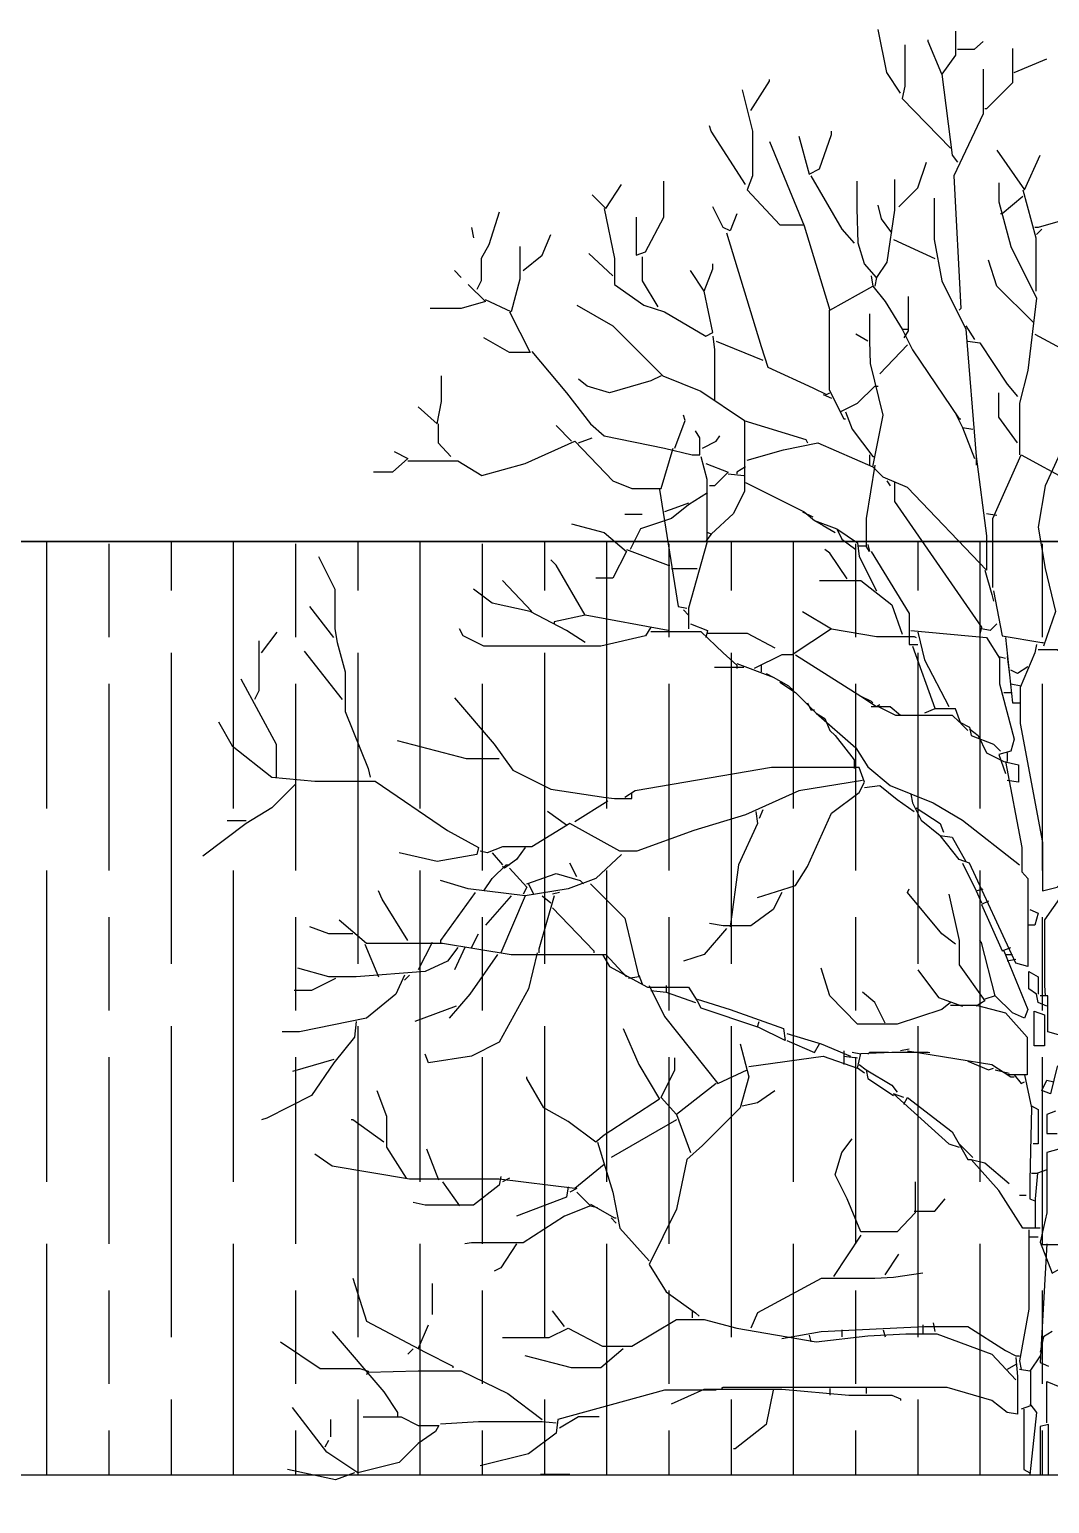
# Model space of a CAD drawing. Header units: centimetres. Extents: x -3096 to 17897, y -3131 to 15798.
# Drawn here: x 5098.5 to 5426.4, y 11338.3 to 11812.1 of the extents above; entities that cross this region are included whole.
import ezdxf

# ---------------------------------------------------------------- set-up
doc = ezdxf.new("R2010")
doc.units = ezdxf.units.CM

msp = doc.modelspace()

# ---------------------------------------------------------------- hatches: boundary and pattern name
at = {"transparency": 33554508}
h = msp.add_hatch(dxfattribs=at)
h.set_pattern_fill('GOST_WOOD', color=256, scale=10)
h.set_pattern_definition([(90, (-7435.9, 8561.7), (60, -4e-15), [100, -20]), (90, (-7415.9, 8541.7), (60, -4e-15), [60, -15, 30, -15]), (90, (-7395.9, 8511.7), (60, -4e-15), [100, -20])])
h.paths.add_polyline_path([(4449.16, 11647.54), (4449.16, 11047.54), (4539.03, 11047.54), (4539.03, 11067.54), (4652.25, 11067.54), (4652.25, 11317.54), (4539.03, 11317.54), (4539.03, 11347.54), (6365.08, 11347.54), (6365.08, 11317.54), (6193.87, 11317.54), (6193.87, 11067.54), (6365.08, 11067.54), (6449.16, 11047.54), (6449.16, 11647.54)])

# ---------------------------------------------------------------- linework, layer by layer
for p, q in [((4449.16, 11647.54), (6449.16, 11647.54)), ((5429.93, 11647.54), (4449.16, 11647.54))]:
    msp.add_line(p, q)
at = {"color": 84}
for points in [[(5378.51, 11791.63), (5374.09, 11798.27), (5371.32, 11812.11)], [(5396.23, 11811.56), (5396.23, 11803.81), (5391.8, 11797.72), (5387.37, 11808.24), (5387.37, 11808.79)], [(5396.79, 11805.75), (5402.32, 11805.75), (5405.09, 11808.24)], [(5379.9, 11807.13), (5379.9, 11793.84), (5379.07, 11789.97), (5394.57, 11773.91)], [(5414.5, 11806.02), (5414.5, 11794.95), (5406.2, 11786.65), (5405.64, 11786.65)], [(5405.09, 11799.38), (5405.09, 11784.98), (5395.68, 11765.05), (5397.89, 11722.42), (5397.34, 11721.87)], [(5415.06, 11798.27), (5425.58, 11802.7)], [(5330.35, 11786.09), (5336.44, 11795.5), (5336.44, 11796.06)], [(5391.8, 11797.72), (5395.12, 11771.7), (5396.79, 11769.48)], [(5327.58, 11792.74), (5330.9, 11779.45), (5330.9, 11765.05), (5329.24, 11760.62), (5339.76, 11749.27), (5347.51, 11749.27)], [(5328.68, 11762.28), (5317.61, 11779.45), (5317.06, 11781.11)], [(5336.44, 11776.13), (5347.51, 11749), (5355.81, 11721.87), (5369.66, 11729.62), (5373.53, 11724.63), (5379.07, 11715.78), (5380.73, 11715.78)], [(5345.85, 11777.79), (5349.17, 11765.61), (5352.49, 11767.27), (5356.37, 11778.34), (5356.37, 11779.45)], [(5409.52, 11773.36), (5418.38, 11760.62), (5423.36, 11771.7)], [(5377.96, 11755.09), (5384.05, 11761.18), (5386.82, 11769.48)], [(5279.41, 11758.96), (5283.84, 11754.53), (5288.82, 11762.28)], [(5293.53, 11751.76), (5293.53, 11739.58), (5296.57, 11740.69), (5302.39, 11751.76), (5302.39, 11763.39)], [(5349.72, 11765.05), (5359.69, 11747.89), (5363.57, 11743.46)], [(5376.58, 11763.94), (5376.58, 11753.98), (5374.09, 11737.37), (5370.76, 11732.39), (5366.89, 11736.82), (5364.95, 11743.46), (5364.53, 11754.53), (5364.53, 11763.39)], [(5410.07, 11762.84), (5410.07, 11756.75), (5413.95, 11742.35), (5422.25, 11725.74), (5419.49, 11702.49), (5416.72, 11691.97), (5416.72, 11675.36)], [(5417.83, 11760.62), (5421.98, 11745.12), (5421.98, 11727.96)], [(5389.31, 11757.85), (5389.31, 11744.57), (5391.8, 11731.28), (5399.55, 11715.78), (5402.88, 11674.8), (5406.2, 11649.34), (5406.2, 11638.26), (5380.73, 11664.84), (5372.98, 11668.16), (5369.66, 11671.48), (5372.98, 11688.09), (5368.83, 11704.7), (5368.69, 11711.9), (5368.69, 11720.76)], [(5417.83, 11758.41), (5411.18, 11752.87), (5410.63, 11752.87)], [(5249.51, 11753.43), (5246.19, 11742.91), (5243.7, 11738.48), (5243.7, 11731.28), (5242.31, 11728.51)], [(5283.28, 11754.53), (5286.61, 11738.48), (5286.61, 11730.17), (5296.02, 11723.53), (5302.66, 11721.31), (5315.95, 11713.56), (5318.17, 11714.67), (5315.4, 11727.96), (5318.17, 11735.15), (5318.17, 11736.82)], [(5325.92, 11752.87), (5323.7, 11747.34), (5321.49, 11748.44), (5318.17, 11755.09)], [(5375.75, 11746.78), (5372.42, 11751.21), (5371.32, 11755.64)], [(5240.65, 11748.44), (5241.21, 11745.12)], [(5322.59, 11746.78), (5333.67, 11710.24), (5335.88, 11703.6), (5350.28, 11696.95), (5354.71, 11694.74), (5355.81, 11695.29)], [(5430.56, 11750.66), (5422.81, 11748.44), (5421.7, 11748.44)], [(5423.92, 11747.89), (5422.25, 11746.23)], [(5256.15, 11742.35), (5256.15, 11731.83), (5253.39, 11721.31), (5245.08, 11725.19)], [(5257.26, 11734.6), (5263.35, 11739.58), (5266.12, 11746.23)], [(5376.3, 11744.57), (5389.59, 11738.48)], [(5286.05, 11732.94), (5278.3, 11740.14)], [(5295.46, 11739.03), (5295.46, 11731.28), (5300.45, 11722.97)], [(5421.15, 11717.99), (5409.52, 11729.62), (5406.75, 11737.92)], [(5235.12, 11734.6), (5237.33, 11732.39)], [(5315.4, 11727.96), (5310.97, 11734.6)], [(5369.1, 11732.94), (5369.66, 11729.62)], [(5370.76, 11732.39), (5370.21, 11729.62)], [(5239.54, 11730.17), (5245.08, 11724.63), (5237.33, 11722.42), (5227.36, 11722.42)], [(5274.43, 11723.53), (5286.05, 11716.88), (5302.11, 11700.83), (5314.29, 11695.84), (5328.41, 11686.43), (5328.41, 11663.73), (5324.81, 11656.53), (5317.61, 11649.89), (5316.5, 11650.44)], [(5381.01, 11726.3), (5381.01, 11715.22), (5379.62, 11713.01)], [(5252.83, 11721.31), (5259.48, 11708.3), (5252.83, 11708.3), (5244.53, 11713.01)], [(5355.54, 11721.87), (5355.54, 11696.4), (5359.14, 11689.2), (5364.67, 11691.97), (5370.21, 11697.5), (5371.32, 11697.5)], [(5318.17, 11713.56), (5318.72, 11709.13), (5318.72, 11693.08)], [(5368, 11711.9), (5364.12, 11714.12)], [(5379.07, 11715.78), (5382.39, 11709.13), (5397.34, 11686.99), (5397.89, 11686.99)], [(5399.55, 11716.88), (5402.32, 11712.45)], [(5421.7, 11714.12), (5430.01, 11709.69)], [(5260.03, 11708.58), (5271.1, 11695.29), (5278.85, 11685.32), (5283.28, 11681.45), (5302.66, 11677.57), (5311.52, 11675.36), (5314.01, 11675.36), (5314.01, 11680.89), (5312.63, 11683.11)], [(5319.27, 11711.9), (5334.22, 11705.81)], [(5380.73, 11710.79), (5371.87, 11701.38)], [(5400.11, 11711.9), (5403.98, 11711.35), (5412.84, 11698.06), (5416.16, 11694.18)], [(5223.49, 11690.86), (5229.58, 11685.32), (5230.96, 11692.52), (5230.96, 11700.83)], [(5301.56, 11700.83), (5298.23, 11699.17), (5284.95, 11695.29), (5277.75, 11697.5), (5274.98, 11699.72)], [(5353.6, 11694.74), (5356.37, 11693.63)], [(5416.16, 11679.23), (5410.07, 11687.54), (5410.07, 11695.29)], [(5229.86, 11685.32), (5229.86, 11679.23), (5234.01, 11674.8)], [(5272.76, 11679.79), (5267.78, 11684.77)], [(5305.98, 11677.57), (5309.31, 11686.43), (5308.75, 11688.09)], [(5328.13, 11686.43), (5348.06, 11680.34), (5348.62, 11679.23)], [(5359.14, 11689.2), (5360.24, 11686.99), (5360.8, 11686.99)], [(5360.8, 11689.2), (5363.01, 11683.66), (5369.66, 11674.8), (5370.21, 11674.8)], [(5396.23, 11688.65), (5398.45, 11684.22), (5402.32, 11674.25)], [(5274.98, 11679.23), (5279.41, 11680.89)], [(5314.84, 11677.57), (5319.27, 11679.79), (5320.38, 11681.45)], [(5398.45, 11684.22), (5401.77, 11683.66)], [(5433.33, 11683.66), (5425.02, 11665.39), (5422.81, 11652.1), (5425.02, 11638.82), (5428.34, 11624.97), (5424.47, 11613.9)], [(5215.74, 11676.47), (5220.17, 11674.25), (5215.18, 11669.82), (5209.09, 11669.82)], [(5220.17, 11673.42), (5236.22, 11673.42), (5243.97, 11668.71), (5257.82, 11672.59), (5273.87, 11679.79), (5286.05, 11667.05), (5292.14, 11664.56), (5301.56, 11664.56), (5305.43, 11677.57)], [(5329.24, 11673.7), (5340.87, 11677.02), (5351.94, 11679.23), (5369.66, 11671.48)], [(5368.55, 11675.36), (5368.55, 11672.04)], [(5408.14, 11632.73), (5408.14, 11654.87), (5417.27, 11675.36), (5448.83, 11658.19), (5449.94, 11655.43)], [(5314.29, 11674.8), (5316.23, 11667.61), (5316.23, 11647.12), (5310.41, 11626.08), (5310.41, 11619.44)], [(5315.95, 11672.59), (5323.15, 11669.82), (5318.72, 11665.39), (5317.06, 11665.39)], [(5328.68, 11671.48), (5325.92, 11669.82), (5325.92, 11669.27)], [(5370.21, 11672.04), (5367.44, 11654.87), (5367.44, 11646.01), (5364.67, 11646.01)], [(5402.88, 11674.8), (5402.88, 11672.04)], [(5323.15, 11669.27), (5328.13, 11668.71)], [(5328.68, 11666.5), (5347.51, 11657.09), (5350.83, 11654.32), (5358.03, 11651.55), (5359.69, 11648.23), (5364.12, 11644.91)], [(5374.09, 11667.05), (5375.19, 11665.39)], [(5376.58, 11666.5), (5376.58, 11660.41), (5404.54, 11619.99), (5403.98, 11617.78)], [(5316.5, 11663.18), (5310.41, 11659.3), (5304.88, 11654.87), (5294.91, 11651.55), (5291.59, 11644.91)], [(5301, 11664.29), (5307.09, 11626.64), (5309.86, 11626.08)], [(5310.41, 11659.86), (5305.98, 11658.19), (5302.66, 11657.09)], [(5346.96, 11657.09), (5350.28, 11655.43)], [(5406.2, 11656.53), (5409.52, 11655.98)], [(5272.76, 11653.21), (5283.28, 11650.44), (5290.48, 11644.35), (5286.05, 11635.77), (5280.52, 11635.77)], [(5289.93, 11656.26), (5295.46, 11656.26)], [(5350.83, 11654.32), (5353.6, 11652.66), (5357.48, 11650.44)], [(5317.61, 11649.89), (5315.95, 11647.67)], [(5358.03, 11651.55), (5364.67, 11647.12), (5365.23, 11642.69), (5370.76, 11631.62)], [(5191.38, 11642.69), (5196.64, 11632.17), (5196.64, 11619.44), (5197.47, 11615.01), (5199.96, 11605.6), (5199.96, 11592.86), (5207.43, 11574.59), (5207.99, 11571.82)], [(5290.48, 11644.91), (5303.77, 11639.92), (5304.32, 11639.92)], [(5361.35, 11635.49), (5355.81, 11643.8), (5354.15, 11644.91)], [(5368, 11646.57), (5368.55, 11644.35), (5367.44, 11646.01)], [(5369.1, 11644.35), (5381.28, 11624.42), (5381.28, 11614.45), (5384.05, 11614.45)], [(5277.19, 11623.87), (5267.78, 11639.92), (5266.12, 11641.58)], [(5304.88, 11638.82), (5313.18, 11638.82)], [(5405.64, 11638.26), (5407.86, 11630.51), (5408.41, 11628.3)], [(5260.03, 11624.97), (5250.62, 11634.94)], [(5352.49, 11634.94), (5365.78, 11634.94), (5375.75, 11627.19), (5379.07, 11617.78)], [(5277.19, 11615.01), (5271.1, 11618.88), (5259.48, 11624.97), (5247.3, 11627.74), (5241.21, 11632.17)], [(5408.41, 11631.62), (5411.18, 11617.22), (5423.92, 11615.01), (5424.47, 11615.01)], [(5196.36, 11616.67), (5188.61, 11626.64)], [(5303.77, 11618.88), (5277.19, 11623.87), (5267.23, 11621.65), (5267.23, 11621.1)], [(5308.75, 11625.53), (5310.41, 11623.87)], [(5346.96, 11624.97), (5356.37, 11619.44), (5343.63, 11611.13), (5340.31, 11611.13), (5331.45, 11606.7)], [(5298.23, 11619.99), (5296.57, 11617.22), (5282.18, 11613.9), (5244.53, 11613.9), (5237.88, 11617.22), (5236.78, 11619.44)], [(5298.23, 11618.61), (5314.29, 11618.61), (5321.49, 11611.69), (5325.92, 11607.81), (5325.92, 11606.7)], [(5310.97, 11621.1), (5316.5, 11618.88), (5315.95, 11616.67)], [(5356.37, 11619.44), (5370.76, 11616.95), (5382.94, 11616.95), (5383.5, 11616.67)], [(5381.84, 11618.88), (5406.2, 11616.67), (5410.35, 11610.03), (5410.35, 11601.72), (5415.06, 11584), (5413.95, 11580.13), (5410.07, 11579.02), (5412.29, 11572.93)], [(5409.52, 11621.1), (5407.31, 11618.88), (5404.54, 11619.44)], [(5172.27, 11615.56), (5172.27, 11599.51), (5170.89, 11596.74)], [(5173.1, 11611.69), (5178.09, 11618.33)], [(5316.5, 11618.05), (5329.24, 11618.05), (5338.1, 11613.35)], [(5382.39, 11613.9), (5389.59, 11593.97)], [(5384.05, 11618.33), (5386.27, 11609.47), (5394.02, 11594.52)], [(5412.29, 11616.67), (5414.5, 11595.63), (5416.72, 11595.63)], [(5422.25, 11614.45), (5421.7, 11611.69), (5416.99, 11600.61), (5416.99, 11588.99), (5424.19, 11550.78), (5424.19, 11535.28), (5428.9, 11536.39), (5439.97, 11547.74), (5446.06, 11547.74), (5443.85, 11529.74), (5434.99, 11508.15), (5431.11, 11512.58), (5430.56, 11515.9)], [(5199.13, 11596.74), (5186.95, 11612.24)], [(5344.74, 11611.13), (5365.78, 11597.84), (5369.1, 11596.18), (5369.66, 11595.63)], [(5410.07, 11610.58), (5412.29, 11610.03)], [(5412.84, 11610.58), (5413.4, 11605.6)], [(5422.81, 11612.79), (5428.9, 11612.79), (5441.63, 11602.83), (5446.06, 11601.72)], [(5328.13, 11606.98), (5318.72, 11606.98)], [(5325.92, 11608.36), (5337.54, 11603.94), (5342.53, 11601.17), (5344.19, 11599.51)], [(5333.67, 11607.81), (5333.67, 11605.6)], [(5335.33, 11605.04), (5337.54, 11603.94)], [(5419.49, 11607.26), (5416.16, 11605.04), (5413.95, 11606.15)], [(5166.46, 11603.38), (5177.81, 11582.34), (5177.81, 11571.82)], [(5339.76, 11602.27), (5344.74, 11598.95), (5351.39, 11592.31), (5364.12, 11581.24), (5368, 11575.14), (5375.19, 11569.05), (5389.03, 11563.52), (5398.45, 11557.98), (5416.72, 11543.59)], [(5413.95, 11601.72), (5417.27, 11601.17)], [(5235.12, 11597.29), (5247.85, 11582.34), (5253.94, 11574.04), (5266.12, 11567.95), (5283.84, 11565.18), (5286.61, 11564.9), (5292.14, 11564.9), (5292.14, 11566.84)], [(5348.62, 11595.63), (5349.72, 11593.42), (5350.83, 11593.42)], [(5365.78, 11597.84), (5370.76, 11594.52), (5371.87, 11595.08)], [(5411.73, 11598.95), (5413.95, 11598.95)], [(5351.39, 11592.31), (5354.15, 11590.65), (5355.81, 11586.77), (5357.48, 11585.11), (5363.57, 11577.36), (5363.57, 11574.59)], [(5369.1, 11594.52), (5375.19, 11594.52), (5378.51, 11591.75)], [(5371.32, 11594.52), (5376.85, 11591.75), (5395.12, 11591.75), (5397.34, 11589.54), (5400.66, 11587.88), (5401.22, 11585.11), (5408.41, 11582.34), (5410.63, 11580.13)], [(5400.11, 11586.77), (5397.89, 11588.99), (5396.23, 11593.69), (5389.59, 11593.69), (5386.27, 11592.31)], [(5159.26, 11589.54), (5163.69, 11581.79), (5176.43, 11571.82), (5190.27, 11570.44), (5209.65, 11570.44), (5232.9, 11554.66), (5242.87, 11549.12), (5242.31, 11546.91), (5229.58, 11544.69), (5217.4, 11547.46)], [(5400.66, 11587.33), (5403.43, 11585.11), (5406.2, 11579.57), (5411.73, 11576.81), (5416.44, 11575.7), (5416.44, 11570.16), (5412.84, 11570.72)], [(5249.51, 11577.64), (5238.99, 11577.64), (5216.84, 11583.45)], [(5412.29, 11576.81), (5417.55, 11549.12), (5417.55, 11541.37), (5419.49, 11539.16), (5419.49, 11510.92), (5415.61, 11512.03), (5400.66, 11544.14), (5397.34, 11545.25), (5391.25, 11553)], [(5412.84, 11579.57), (5412.84, 11576.81)], [(5332.56, 11533.07), (5344.74, 11536.94), (5348.62, 11543.03), (5356.37, 11560.2), (5365.23, 11566.84), (5366.89, 11570.16), (5365.23, 11574.87), (5336.99, 11574.87), (5293.25, 11567.39), (5289.93, 11565.18)], [(5184.18, 11569.61), (5176.43, 11561.86), (5168.12, 11556.87), (5154.28, 11546.35)], [(5366.33, 11570.72), (5345.85, 11567.39), (5328.68, 11559.64), (5312.07, 11554.66), (5293.8, 11548.02), (5288.27, 11548.02), (5272.21, 11556.87), (5260.03, 11549.4), (5250.62, 11549.4), (5245.63, 11547.46), (5243.42, 11548.02)], [(5366.89, 11568.5), (5371.87, 11569.05), (5377.41, 11564.62), (5382.94, 11560.75)], [(5381.84, 11566.29), (5382.39, 11563.52), (5385.16, 11557.98), (5391.25, 11553), (5395.12, 11552.44), (5399.55, 11544.69)], [(5284.39, 11564.07), (5273.87, 11557.43)], [(5383.5, 11561.86), (5391.25, 11556.87), (5392.36, 11554.11)], [(5168.12, 11557.7), (5162.03, 11557.7)], [(5271.1, 11556.32), (5265.01, 11560.75)], [(5332.01, 11560.75), (5332.56, 11556.87), (5326.47, 11543.59), (5323.7, 11523.65)], [(5334.22, 11561.3), (5333.11, 11558.53)], [(5247.3, 11547.46), (5250.62, 11543.59)], [(5257.82, 11549.12), (5255.05, 11545.25), (5251.17, 11542.48), (5250.62, 11543.03)], [(5439.97, 11547.46), (5437.2, 11543.59), (5424.75, 11525.87), (5424.75, 11504.83), (5425.02, 11501.51)], [(5288.82, 11546.91), (5280.52, 11539.16), (5271.66, 11535.83), (5257.82, 11533.62), (5239.54, 11535.83), (5230.69, 11538.6)], [(5244.53, 11535.28), (5247.3, 11539.16), (5251.73, 11543.59), (5252.83, 11543.59)], [(5274.43, 11539.71), (5272.21, 11544.14)], [(5398.45, 11544.14), (5402.88, 11535.28), (5405.09, 11535.83)], [(5252.83, 11542.48), (5258.37, 11536.39), (5257.26, 11534.17)], [(5258.37, 11537.5), (5267.78, 11540.82), (5275.53, 11538.6), (5276.64, 11537.5)], [(5220.17, 11519.22), (5211.86, 11532.51), (5210.75, 11535.28)], [(5241.76, 11534.73), (5230.69, 11519.22), (5230.69, 11518.67)], [(5253.39, 11533.62), (5245.08, 11524.21)], [(5257.82, 11533.62), (5250.06, 11515.35)], [(5258.92, 11537.5), (5260.58, 11534.17)], [(5267.23, 11533.62), (5262.24, 11516.46), (5262.24, 11515.35)], [(5263.35, 11533.62), (5266.12, 11531.4)], [(5268.89, 11534.73), (5266.67, 11534.17)], [(5278.85, 11537.5), (5289.93, 11526.42), (5294.36, 11507.6), (5291.04, 11507.04)], [(5340.31, 11534.73), (5337.54, 11529.19), (5330.35, 11523.93), (5321.49, 11523.93), (5317.06, 11524.76)], [(5396.23, 11518.12), (5391.8, 11521.44), (5380.73, 11534.73), (5381.28, 11535.83)], [(5394.02, 11534.17), (5397.34, 11519.22), (5397.34, 11511.47), (5405.64, 11499.85), (5402.88, 11498.19)], [(5402.88, 11535.28), (5404.54, 11531.4)], [(5266.67, 11529.74), (5279.96, 11515.9), (5279.96, 11515.35)], [(5406.75, 11531.96), (5404.54, 11530.85), (5411.18, 11515.9), (5413.95, 11517.01)], [(5420.04, 11529.19), (5422.81, 11528.08), (5421.7, 11524.21), (5419.49, 11524.21)], [(5202.45, 11521.44), (5194.7, 11521.44), (5188.61, 11523.65)], [(5198.02, 11525.87), (5206.88, 11518.39), (5231.24, 11518.39), (5253.39, 11514.79), (5283.84, 11514.79), (5290.48, 11507.6)], [(5240.65, 11517.01), (5242.87, 11521.44)], [(5322.59, 11523.1), (5315.4, 11514.79), (5308.75, 11512.58)], [(5411.73, 11515.9), (5419.49, 11497.08), (5418.38, 11494.31), (5414.5, 11495.97), (5408.97, 11501.51), (5404.54, 11518.67), (5403.98, 11519.22)], [(5236.22, 11517.01), (5232.9, 11512.58), (5225.7, 11509.26), (5203.56, 11507.6), (5194.7, 11507.6), (5184.73, 11510.37)], [(5206.32, 11518.12), (5210.75, 11507.6)], [(5227.92, 11518.67), (5223.49, 11509.81)], [(5261.69, 11515.35), (5258.92, 11503.72), (5249.51, 11486.56), (5240.65, 11482.13), (5226.81, 11479.91), (5225.7, 11482.68)], [(5248.96, 11514.79), (5240.1, 11502.06), (5233.45, 11494.31)], [(5238.44, 11517.01), (5235.12, 11509.81)], [(5282.73, 11514.79), (5284.95, 11510.92), (5297.13, 11504.28), (5310.41, 11504.28), (5313.18, 11499.85), (5314.29, 11497.63), (5332.56, 11491.54), (5333.11, 11493.2)], [(5412.29, 11514.79), (5414.5, 11514.79)], [(5394.57, 11499.29), (5391.8, 11497.08), (5377.41, 11492.37), (5364.67, 11492.37), (5355.81, 11501.51), (5353.05, 11510.37)], [(5384.05, 11509.81), (5390.7, 11500.95), (5398.45, 11498.19)], [(5415.61, 11513.13), (5412.84, 11512.58)], [(5219.06, 11508.15), (5216.29, 11502.06), (5206.88, 11494.31), (5185.29, 11489.88), (5179.75, 11489.88)], [(5196.91, 11507.04), (5189.16, 11503.17), (5183.62, 11503.17)], [(5220.72, 11508.15), (5219.06, 11506.49)], [(5294.36, 11508.15), (5295.46, 11505.38)], [(5297.68, 11504.83), (5302.66, 11494.86), (5319.83, 11473.27), (5329.24, 11477.7)], [(5303.22, 11504.83), (5303.22, 11502.61)], [(5425.58, 11498.19), (5422.81, 11499.29), (5422.25, 11502.06), (5419.76, 11503.72), (5419.76, 11509.26), (5422.81, 11507.6), (5422.81, 11502.06)], [(5434.44, 11508.15), (5430.01, 11488.77), (5425.85, 11489.88), (5425.85, 11501.51), (5423.36, 11501.51)], [(5298.23, 11503.17), (5303.22, 11502.61), (5312.63, 11499.29)], [(5313.18, 11500.4), (5323.7, 11497.08), (5340.87, 11490.99), (5341.42, 11487.11), (5332.56, 11491.54)], [(5373.53, 11492.65), (5370.21, 11499.29), (5366.33, 11502.61)], [(5408.97, 11501.51), (5405.64, 11500.4)], [(5235.67, 11498.19), (5222.38, 11493.2)], [(5394.57, 11498.46), (5402.88, 11498.46), (5412.29, 11495.97), (5419.21, 11488.22), (5419.21, 11476.04), (5412.84, 11476.04)], [(5421.42, 11496.52), (5424.75, 11495.42), (5424.75, 11485.45), (5421.42, 11485.45), (5421.42, 11496.52)], [(5203.56, 11493.2), (5203, 11488.22), (5196.36, 11479.91), (5189.16, 11469.39), (5174.77, 11462.2), (5173.1, 11461.64)], [(5289.37, 11490.99), (5294.36, 11479.36), (5301, 11468.29), (5283.28, 11456.66), (5280.52, 11454.45), (5271.66, 11461.09), (5263.91, 11465.52), (5258.37, 11474.93), (5258.37, 11475.48)], [(5327.02, 11486), (5329.79, 11475.48), (5327.02, 11465.52), (5314.84, 11453.34), (5309.86, 11448.91), (5306.54, 11432.85), (5297.68, 11415.14), (5303.22, 11406.28), (5312.63, 11399.63), (5313.74, 11398.52)], [(5341.97, 11489.33), (5353.05, 11486), (5362.46, 11482.13)], [(5341.97, 11487.11), (5350.83, 11483.24), (5352.49, 11486)], [(5196.36, 11481.02), (5183.07, 11477.15)], [(5319.27, 11473.27), (5306.54, 11463.3), (5301.56, 11468.84), (5305.98, 11477.7), (5305.98, 11481.57)], [(5329.79, 11478.81), (5353.6, 11482.13), (5364.67, 11478.25)], [(5360.24, 11483.79), (5360.24, 11479.36)], [(5360.24, 11482.13), (5364.67, 11481.57)], [(5365.78, 11482.68), (5363.01, 11483.24)], [(5366.89, 11476.59), (5364.67, 11478.25), (5365.78, 11482.96), (5375.75, 11483.37), (5387.37, 11483.37), (5387.93, 11483.24)], [(5374.64, 11483.24), (5368.55, 11483.24), (5368, 11482.68)], [(5381.28, 11484.34), (5378.51, 11483.79)], [(5380.73, 11483.79), (5407.86, 11479.36), (5413.95, 11475.48), (5415.06, 11475.48)], [(5365.23, 11479.36), (5367.44, 11477.7), (5368, 11474.93), (5376.3, 11469.39)], [(5367.44, 11477.7), (5375.75, 11472.72), (5377.41, 11470.5)], [(5400.11, 11480.47), (5406.75, 11477.7), (5408.41, 11478.25)], [(5408.97, 11477.7), (5413.4, 11476.59)], [(5431.67, 11479.91), (5428.9, 11478.81), (5426.68, 11469.95), (5423.92, 11471.06), (5425.58, 11474.38), (5427.79, 11473.82)], [(5415.06, 11476.04), (5417.27, 11473.27), (5418.38, 11473.82)], [(5418.38, 11476.04), (5420.59, 11465.52), (5420.04, 11442.26), (5420.04, 11436.17), (5421.7, 11435.62)], [(5210.2, 11471.06), (5213.25, 11462.75), (5213.25, 11452.78), (5219.61, 11442.82)], [(5327.58, 11466.07), (5332.56, 11467.18), (5338.1, 11471.06)], [(5379.62, 11468.84), (5376.3, 11469.95), (5394.02, 11453.89), (5397.34, 11452.78)], [(5379.62, 11466.63), (5380.73, 11468.84), (5395.12, 11457.77), (5400.11, 11448.91), (5401.22, 11448.91)], [(5306.54, 11463.3), (5310.97, 11451.12)], [(5420.59, 11466.07), (5422.81, 11464.97), (5422.81, 11453.89), (5421.15, 11453.89)], [(5428.34, 11464.41), (5425.58, 11463.3), (5425.58, 11457.21), (5428.9, 11457.21)], [(5212.41, 11454.45), (5202.45, 11461.64), (5201.9, 11461.64)], [(5306.54, 11461.64), (5285.5, 11449.46)], [(5281.07, 11454.45), (5286.05, 11438.39), (5288.27, 11426.76), (5297.68, 11416.24)], [(5383.22, 11441.71), (5383.22, 11431.74), (5377.41, 11425.65), (5365.78, 11425.65), (5361.35, 11436.17), (5357.48, 11443.93), (5359.69, 11451.12), (5363.01, 11455.55)], [(5397.34, 11453.89), (5401.77, 11449.46)], [(5283.28, 11447.25), (5273.87, 11439.5), (5249.51, 11442.54), (5220.72, 11442.54), (5195.8, 11446.69), (5190.27, 11450.57)], [(5230.13, 11442.26), (5226.26, 11452.23)], [(5423.36, 11426.76), (5417.83, 11426.76), (5410.07, 11438.94), (5401.22, 11448.91), (5405.64, 11447.8), (5413.4, 11441.16)], [(5429.45, 11452.23), (5425.58, 11451.12), (5425.58, 11431.74), (5423.36, 11422.33), (5427.24, 11412.37), (5430.28, 11414.03), (5430.28, 11422.33), (5433.33, 11424.55)], [(5250.06, 11443.37), (5249.51, 11440.6), (5241.21, 11434.24), (5225.7, 11434.24), (5221.83, 11435.07)], [(5420.59, 11444.48), (5422.81, 11444.48)], [(5425.58, 11445.59), (5422.53, 11444.48), (5421.84, 11436.17), (5421.84, 11426.76)], [(5231.24, 11441.71), (5236.78, 11433.96)], [(5274.43, 11438.39), (5278.85, 11433.96), (5270.55, 11430.64), (5257.26, 11422.06), (5240.65, 11422.06), (5238.44, 11421.78)], [(5252.83, 11442.82), (5250.62, 11441.71)], [(5271.66, 11440.05), (5271.1, 11436.73), (5255.05, 11430.64)], [(5274.43, 11439.5), (5272.21, 11438.39)], [(5278.85, 11434.51), (5286.61, 11430.08), (5287.16, 11430.08)], [(5278.85, 11433.96), (5281.07, 11433.41)], [(5382.94, 11432.3), (5389.59, 11432.3), (5392.91, 11436.17)], [(5418.93, 11437.28), (5416.72, 11437.28)], [(5285.5, 11430.08), (5287.16, 11428.42)], [(5365.78, 11424.55), (5356.92, 11411.26)], [(5419.76, 11426.21), (5419.76, 11400.74), (5416.72, 11384.13), (5417.27, 11381.36)], [(5255.05, 11421.78), (5250.06, 11414.03), (5247.85, 11412.92)], [(5420.04, 11423.99), (5422.81, 11423.99)], [(5425.58, 11421.78), (5423.36, 11383.58), (5426.13, 11382.47)], [(5423.92, 11421.5), (5429.45, 11421.5), (5430.01, 11420.12)], [(5373.53, 11411.81), (5377.96, 11418.46)], [(5202.45, 11410.71), (5206.88, 11396.86), (5225.7, 11386.9), (5234.56, 11382.47), (5234.56, 11381.91)], [(5385.71, 11412.37), (5376.3, 11410.98), (5370.21, 11410.57), (5353.05, 11410.57), (5332.56, 11399.63), (5330.35, 11394.65)], [(5227.92, 11409.04), (5227.92, 11399.08)], [(5223.49, 11388.01), (5226.81, 11395.76)], [(5250.62, 11391.6), (5265.57, 11391.6), (5271.66, 11394.65), (5282.73, 11388.84), (5292.14, 11388.84), (5306.54, 11397.42), (5315.4, 11397.42), (5325.92, 11394.65), (5351.39, 11390.22), (5368, 11392.16), (5380.18, 11392.85), (5390.14, 11392.85), (5407.86, 11386.34), (5415.61, 11378.04)], [(5270.55, 11395.2), (5266.67, 11400.19)], [(5311.52, 11400.19), (5311.52, 11397.97)], [(5385.71, 11395.76), (5385.71, 11392.99)], [(5389.03, 11396.31), (5389.59, 11393.54)], [(5195.8, 11393.54), (5212.41, 11374.16), (5216.84, 11367.52), (5216.84, 11366.41)], [(5340.31, 11391.33), (5353.05, 11393.54), (5386.27, 11395.2), (5400.11, 11395.2), (5412.29, 11387.45), (5415.61, 11385.79), (5416.72, 11385.79)], [(5349.17, 11392.43), (5349.72, 11390.22)], [(5359.69, 11394.1), (5359.69, 11391.88)], [(5372.98, 11394.1), (5373.53, 11391.88)], [(5427.24, 11393.54), (5424.47, 11391.88), (5423.36, 11386.9)], [(5179.19, 11390.22), (5191.93, 11381.64), (5204.66, 11381.64), (5207.43, 11380.81), (5206.88, 11379.7)], [(5221.83, 11388.01), (5220.17, 11386.34)], [(5289.37, 11388.01), (5282.18, 11381.91), (5272.76, 11381.91), (5257.82, 11385.79)], [(5415.61, 11385.24), (5416.16, 11379.15), (5416.16, 11366.97), (5412.84, 11367.52), (5407.86, 11371.4), (5393.46, 11375.55), (5321.49, 11375.55), (5320.93, 11375.27)], [(5415.61, 11383.02), (5412.84, 11381.36)], [(5423.36, 11385.79), (5420.04, 11380.81), (5416.72, 11381.36)], [(5207.43, 11380.53), (5223.49, 11380.95), (5237.33, 11380.95), (5252.28, 11373.61), (5263.35, 11365.31)], [(5420.32, 11380.81), (5420.32, 11369.73), (5417.27, 11368.63)], [(5425.58, 11364.2), (5425.58, 11377.49), (5429.73, 11375.82), (5429.73, 11347.54), (5431.2, 11347.54)], [(5319.27, 11374.72), (5302.66, 11374.72), (5268.34, 11365.31), (5267.78, 11360.88), (5258.92, 11354.23), (5243.42, 11350.36)], [(5304.88, 11370.29), (5315.4, 11374.99), (5340.31, 11374.99), (5361.9, 11373.06), (5375.75, 11373.06), (5378.51, 11371.95), (5378.51, 11371.4)], [(5337.54, 11374.72), (5335.33, 11363.64), (5325.36, 11355.89), (5324.81, 11355.89)], [(5355.81, 11375.27), (5355.81, 11373.06)], [(5367.44, 11375.82), (5367.44, 11373.61)], [(5205.77, 11366.14), (5217.95, 11366.14), (5223.49, 11363.37), (5230.13, 11363.37), (5229.02, 11361.43), (5223.49, 11357.55), (5217.4, 11351.46), (5204.11, 11348.14), (5194.14, 11354.79), (5183.07, 11369.18)], [(5418.1, 11368.63), (5418.1, 11349.25), (5420.04, 11348.14)], [(5420.04, 11370.29), (5422.25, 11367.52), (5420.03, 11347.54), (5420.03, 11347.54)], [(5195.25, 11365.31), (5195.25, 11359.77)], [(5230.69, 11363.92), (5242.87, 11364.61), (5263.35, 11364.61), (5267.78, 11364.2)], [(5281.62, 11366.14), (5274.98, 11366.14), (5268.89, 11362.54)], [(5426.13, 11347.54), (5426.13, 11363.64), (5423.36, 11363.09), (5423.36, 11360.32), (5423.36, 11347.54)], [(5193.59, 11356.45), (5194.7, 11358.66)], [(5203, 11348.14), (5196.91, 11345.93), (5181.41, 11349.25)], [(5272.21, 11347.59), (5262.8, 11347.59)]]:
    msp.add_lwpolyline(points, dxfattribs=at)
msp.add_lwpolyline([(4539.03, 11317.54), (4539.03, 11347.54), (6365.08, 11347.54), (6365.08, 11317.54)])

doc.saveas('drawing.dxf')
